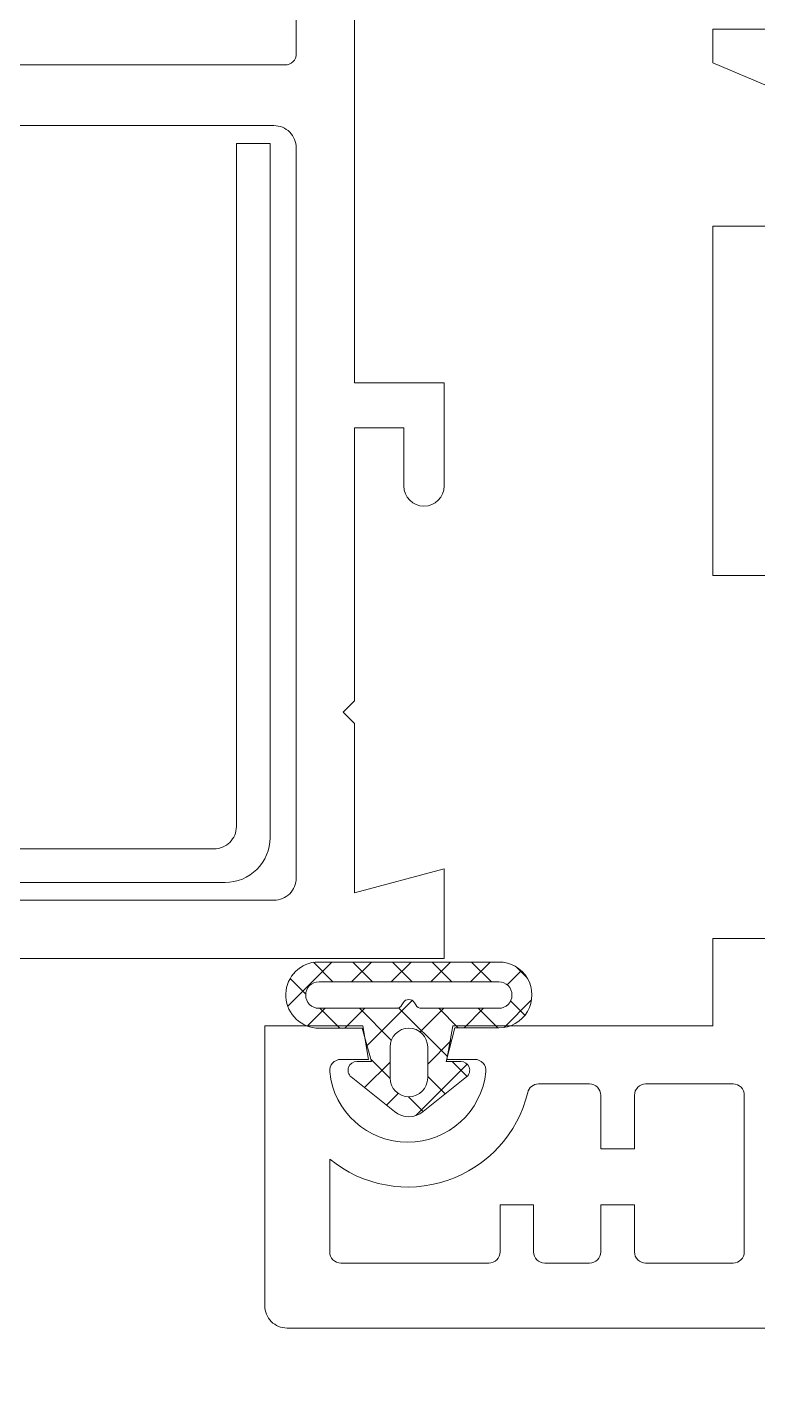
# Model space of a CAD drawing. Header units: millimetres. Extents: x 14753 to 45183, y 5640 to 19518.
# Drawn here: x 41560.91 to 41568.34, y 18254.61 to 18268.35 of the extents above; entities that cross this region are included whole.
import ezdxf

# ---------------------------------------------------------------- set-up
doc = ezdxf.new("R2010")
doc.units = ezdxf.units.MM
for name, pattern in [('DASHDOT2', [0.5, 0.25, -0.125, 0, -0.125]), ('DOT', [0.25, 0, -0.25]), ('HIDDEN', [0.375, 0.25, -0.125])]:
    doc.linetypes.add(name, pattern=pattern)
doc.layers.add('5', color=5, linetype='HIDDEN')
doc.layers.add('tarama', color=253, linetype='Continuous')
doc.layers.add('KAPI', color=1, linetype='Continuous', lineweight=15)
doc.layers.add('pvc', color=253, linetype='Continuous', lineweight=9)

# ---------------------------------------------------------------- blocks, each defined once
blk = doc.blocks.new('A$C1A495F32')
at = {"layer": 'pvc'}
h = blk.add_hatch(dxfattribs=at)
h.set_pattern_fill('ANSI37', color=256, scale=0.025304, angle=450, style=0, double=1)
h.set_pattern_definition([(315, (263.1353816, -45.0954536), (0.00223654726, 0.00223654726), []), (45, (263.1353816, -45.0954536), (-0.00223654726, 0.00223654726), [])])
edge = h.paths.add_edge_path(flags=16)
edge.add_arc((3.78395, 3.69277), 0.0015, 90, 270, ccw=False)
edge.add_line((3.78395, 3.69427), (3.80424, 3.69427))
edge.add_arc((3.80424, 3.69277), 0.0015, -90, 90, ccw=False)
edge.add_line((3.80424, 3.69127), (3.79554, 3.69127))
edge.add_arc((3.79554, 3.69202), 0.00075, 210, 270, ccw=False)
edge.add_line((3.79489, 3.69165), (3.79474, 3.6919))
edge.add_arc((3.7941, 3.69152), 0.00075, 30, 150)
edge.add_line((3.79345, 3.6919), (3.7933, 3.69165))
edge.add_arc((3.79265, 3.69202), 0.00075, 270, 330, ccw=False)
edge.add_line((3.79265, 3.69127), (3.79247, 3.69127))
edge.add_line((3.79247, 3.69127), (3.78395, 3.69127))
edge = h.paths.add_edge_path(flags=16)
edge.add_line((3.79622, 3.6869), (3.79622, 3.6834))
edge.add_arc((3.7941, 3.6834), 0.00213, -180, 0, ccw=False)
edge.add_line((3.79197, 3.6834), (3.79197, 3.6869))
edge.add_arc((3.7941, 3.6869), 0.00213, 0, 180, ccw=False)
edge = h.paths.add_edge_path()
edge.add_arc((3.7941, 3.68152), 0.0025, 230, 310)
edge.add_line((3.7957, 3.67961), (3.80061, 3.68351))
edge.add_arc((3.79997, 3.68427), 0.001, 310, 450)
edge.add_line((3.79997, 3.68527), (3.7983, 3.68527))
edge.add_line((3.7983, 3.68527), (3.79928, 3.68907))
edge.add_line((3.79928, 3.68907), (3.80424, 3.68907))
edge.add_arc((3.80428, 3.69278), 0.00371, 269.4497, 450.5503)
edge.add_line((3.80424, 3.6965), (3.78351, 3.6965))
edge.add_arc((3.78395, 3.69277), 0.00375, 96.7403, 270)
edge.add_line((3.78395, 3.68902), (3.78884, 3.68902))
edge.add_line((3.78884, 3.68902), (3.78986, 3.68527))
edge.add_line((3.78986, 3.68527), (3.78822, 3.68527))
edge.add_arc((3.78822, 3.68427), 0.001, 90, 230)
edge.add_line((3.78758, 3.68351), (3.79249, 3.67961))
at = {"layer": 'KAPI', "linetype": 'DOT', "ltscale": 6}
blk.add_lwpolyline([(5.3285, 3.6794), (3.98557, 2.90406, -0.131652), (3.77782, 3.6794)], format="xyb", dxfattribs=at)
at = {"layer": 'pvc'}
for points in [[(3.70192, 3.6969), (3.79808, 3.6969), (3.79808, 3.70702), (3.78795, 3.7043), (3.78795, 3.72347), (3.78669, 3.72473), (3.78795, 3.726), (3.78795, 3.75687), (3.79352, 3.75687), (3.79352, 3.75029, 1), (3.79808, 3.75029), (3.79808, 3.76193), (3.78796, 3.76193), (3.78796, 3.81076, -0.57735)], [(3.70192, 3.6969), (3.79808, 3.6969), (3.79808, 3.70702), (3.78795, 3.7043), (3.78795, 3.72347), (3.78669, 3.72473), (3.78795, 3.726), (3.78795, 3.75687), (3.79352, 3.75687), (3.79352, 3.75029, 1), (3.79808, 3.75029), (3.79808, 3.76193), (3.78796, 3.76193), (3.78796, 3.81076, -0.57735)], [(3.70192, 3.6969), (3.79808, 3.6969), (3.79808, 3.70702), (3.78795, 3.7043), (3.78795, 3.72347), (3.78669, 3.72473), (3.78795, 3.726), (3.78795, 3.75687), (3.79352, 3.75687), (3.79352, 3.75029, 1), (3.79808, 3.75029), (3.79808, 3.76193), (3.78796, 3.76193), (3.78796, 3.81076, -0.57735)], [(3.70192, 3.6969), (3.79808, 3.6969), (3.79808, 3.70702), (3.78795, 3.7043), (3.78795, 3.72347), (3.78669, 3.72473), (3.78795, 3.726), (3.78795, 3.75687), (3.79352, 3.75687), (3.79352, 3.75029, 1), (3.79808, 3.75029), (3.79808, 3.76193), (3.78796, 3.76193), (3.78796, 3.81076, -0.57735)], [(3.835, 3.79532), (3.82842, 3.7981), (3.82842, 3.8019), (3.96009, 3.8019, -0.315299)], [(3.92458, 3.65514), (3.78035, 3.65514, -0.414214), (3.77782, 3.65767), (3.77782, 3.6893), (3.78888, 3.6893), (3.78955, 3.6855), (3.78642, 3.6855, 0.443866), (3.78516, 3.68411, 0.904534), (3.80279, 3.68411, 0.443866), (3.80153, 3.6855), (3.7984, 3.6855), (3.79907, 3.6893), (3.82842, 3.6893), (3.82842, 3.69917), (3.83475, 3.69917)], [(3.835, 3.79532), (3.82842, 3.7981), (3.82842, 3.8019), (3.96009, 3.8019, -0.315299)], [(3.92458, 3.65514), (3.78035, 3.65514, -0.414214), (3.77782, 3.65767), (3.77782, 3.6893), (3.78888, 3.6893), (3.78955, 3.6855), (3.78642, 3.6855, 0.443866), (3.78516, 3.68411, 0.904534), (3.80279, 3.68411, 0.443866), (3.80153, 3.6855), (3.7984, 3.6855), (3.79907, 3.6893), (3.82842, 3.6893), (3.82842, 3.69917), (3.83475, 3.69917)], [(3.835, 3.79532), (3.82842, 3.7981), (3.82842, 3.8019), (3.96009, 3.8019, -0.315299)], [(3.92458, 3.65514), (3.78035, 3.65514, -0.414214), (3.77782, 3.65767), (3.77782, 3.6893), (3.78888, 3.6893), (3.78955, 3.6855), (3.78642, 3.6855, 0.443866), (3.78516, 3.68411, 0.904534), (3.80279, 3.68411, 0.443866), (3.80153, 3.6855), (3.7984, 3.6855), (3.79907, 3.6893), (3.82842, 3.6893), (3.82842, 3.69917), (3.83475, 3.69917)], [(3.835, 3.79532), (3.82842, 3.7981), (3.82842, 3.8019), (3.96009, 3.8019, -0.315299)], [(3.92458, 3.65514), (3.78035, 3.65514, -0.414214), (3.77782, 3.65767), (3.77782, 3.6893), (3.78888, 3.6893), (3.78955, 3.6855), (3.78642, 3.6855, 0.443866), (3.78516, 3.68411, 0.904534), (3.80279, 3.68411, 0.443866), (3.80153, 3.6855), (3.7984, 3.6855), (3.79907, 3.6893), (3.82842, 3.6893), (3.82842, 3.69917), (3.83475, 3.69917)], [(3.835, 3.79532), (3.82842, 3.7981), (3.82842, 3.8019), (3.96009, 3.8019, -0.315299)], [(3.92458, 3.65514), (3.78035, 3.65514, -0.414214), (3.77782, 3.65767), (3.77782, 3.6893), (3.78888, 3.6893), (3.78955, 3.6855), (3.78642, 3.6855, 0.443866), (3.78516, 3.68411, 0.904534), (3.80279, 3.68411, 0.443866), (3.80153, 3.6855), (3.7984, 3.6855), (3.79907, 3.6893), (3.82842, 3.6893), (3.82842, 3.69917), (3.83475, 3.69917)], [(3.835, 3.79532), (3.82842, 3.7981), (3.82842, 3.8019), (3.96009, 3.8019, -0.315299)], [(3.92458, 3.65514), (3.78035, 3.65514, -0.414214), (3.77782, 3.65767), (3.77782, 3.6893), (3.78888, 3.6893), (3.78955, 3.6855), (3.78642, 3.6855, 0.443866), (3.78516, 3.68411, 0.904534), (3.80279, 3.68411, 0.443866), (3.80153, 3.6855), (3.7984, 3.6855), (3.79907, 3.6893), (3.82842, 3.6893), (3.82842, 3.69917), (3.83475, 3.69917)], [(3.835, 3.79532), (3.82842, 3.7981), (3.82842, 3.8019), (3.96009, 3.8019, -0.315299)], [(3.92458, 3.65514), (3.78035, 3.65514, -0.414214), (3.77782, 3.65767), (3.77782, 3.6893), (3.78888, 3.6893), (3.78955, 3.6855), (3.78642, 3.6855, 0.443866), (3.78516, 3.68411, 0.904534), (3.80279, 3.68411, 0.443866), (3.80153, 3.6855), (3.7984, 3.6855), (3.79907, 3.6893), (3.82842, 3.6893), (3.82842, 3.69917), (3.83475, 3.69917)]]:
    blk.add_lwpolyline(points, format="xyb", dxfattribs=at)
for points in [[(3.78011, 3.79786, 0.414214), (3.78138, 3.79912), (3.78138, 3.79912), (3.78138, 3.81076, -0.093612), (3.78218, 3.81501), (3.75, 3.81557), (3.71782, 3.81501, -0.093612), (3.71862, 3.81076), (3.71862, 3.79912, 0.414213), (3.71989, 3.79786)], [(3.71863, 3.70601), (3.71863, 3.78848, -0.414214), (3.72116, 3.79101), (3.77885, 3.79101, -0.414214), (3.78138, 3.78848), (3.78138, 3.70601, -0.414214), (3.77885, 3.70348), (3.72116, 3.70348, -0.414214)], [(3.72654, 3.70549), (3.77336, 3.70549, 0.414214), (3.77842, 3.71055), (3.77842, 3.78899), (3.77462, 3.78899), (3.77462, 3.71181, -0.414214), (3.77209, 3.70928), (3.72781, 3.70928, -0.414214), (3.72528, 3.71181), (3.72528, 3.78266, -0.414214), (3.72781, 3.78519), (3.74173, 3.78519), (3.74173, 3.78899), (3.72654, 3.78899, 0.414214), (3.72148, 3.78393), (3.72148, 3.71055, 0.414214)], [(3.79249, 3.67961, 0.36397), (3.7957, 3.67961), (3.80061, 3.68351, 0.700208), (3.79997, 3.68527), (3.7983, 3.68527), (3.79928, 3.68907), (3.80424, 3.68907, 1.009652), (3.80424, 3.6965), (3.78351, 3.6965, 0.942844), (3.78395, 3.68902), (3.78884, 3.68902), (3.78986, 3.68527), (3.78822, 3.68527, 0.700208), (3.78758, 3.68351)], [(3.79249, 3.67961, 0.36397), (3.7957, 3.67961), (3.80061, 3.68351, 0.700208), (3.79997, 3.68527), (3.7983, 3.68527), (3.79928, 3.68907), (3.80424, 3.68907, 1.009652), (3.80424, 3.6965), (3.78351, 3.6965, 0.942844), (3.78395, 3.68902), (3.78884, 3.68902), (3.78986, 3.68527), (3.78822, 3.68527, 0.700208), (3.78758, 3.68351)], [(3.79249, 3.67961, 0.36397), (3.7957, 3.67961), (3.80061, 3.68351, 0.700208), (3.79997, 3.68527), (3.7983, 3.68527), (3.79928, 3.68907), (3.80424, 3.68907, 1.009652), (3.80424, 3.6965), (3.78351, 3.6965, 0.942844), (3.78395, 3.68902), (3.78884, 3.68902), (3.78986, 3.68527), (3.78822, 3.68527, 0.700208), (3.78758, 3.68351)], [(3.79249, 3.67961, 0.36397), (3.7957, 3.67961), (3.80061, 3.68351, 0.700208), (3.79997, 3.68527), (3.7983, 3.68527), (3.79928, 3.68907), (3.80424, 3.68907, 1.009652), (3.80424, 3.6965), (3.78351, 3.6965, 0.942844), (3.78395, 3.68902), (3.78884, 3.68902), (3.78986, 3.68527), (3.78822, 3.68527, 0.700208), (3.78758, 3.68351)], [(3.79249, 3.67961, 0.36397), (3.7957, 3.67961), (3.80061, 3.68351, 0.700208), (3.79997, 3.68527), (3.7983, 3.68527), (3.79928, 3.68907), (3.80424, 3.68907, 1.009652), (3.80424, 3.6965), (3.78351, 3.6965, 0.942844), (3.78395, 3.68902), (3.78884, 3.68902), (3.78986, 3.68527), (3.78822, 3.68527, 0.700208), (3.78758, 3.68351)], [(3.79249, 3.67961, 0.36397), (3.7957, 3.67961), (3.80061, 3.68351, 0.700208), (3.79997, 3.68527), (3.7983, 3.68527), (3.79928, 3.68907), (3.80424, 3.68907, 1.009652), (3.80424, 3.6965), (3.78351, 3.6965, 0.942844), (3.78395, 3.68902), (3.78884, 3.68902), (3.78986, 3.68527), (3.78822, 3.68527, 0.700208), (3.78758, 3.68351)], [(3.79249, 3.67961, 0.36397), (3.7957, 3.67961), (3.80061, 3.68351, 0.700208), (3.79997, 3.68527), (3.7983, 3.68527), (3.79928, 3.68907), (3.80424, 3.68907, 1.009652), (3.80424, 3.6965), (3.78351, 3.6965, 0.942844), (3.78395, 3.68902), (3.78884, 3.68902), (3.78986, 3.68527), (3.78822, 3.68527, 0.700208), (3.78758, 3.68351)], [(3.79249, 3.67961, 0.36397), (3.7957, 3.67961), (3.80061, 3.68351, 0.700208), (3.79997, 3.68527), (3.7983, 3.68527), (3.79928, 3.68907), (3.80424, 3.68907, 1.009652), (3.80424, 3.6965), (3.78351, 3.6965, 0.942844), (3.78395, 3.68902), (3.78884, 3.68902), (3.78986, 3.68527), (3.78822, 3.68527, 0.700208), (3.78758, 3.68351)], [(3.78395, 3.69127, -1), (3.78395, 3.69427), (3.80424, 3.69427, -1), (3.80424, 3.69127), (3.79554, 3.69127, -0.267949), (3.79489, 3.69165), (3.79474, 3.6919, 0.57735), (3.79345, 3.6919), (3.7933, 3.69165, -0.267949), (3.79265, 3.69127), (3.79247, 3.69127)], [(3.78395, 3.69127, -1), (3.78395, 3.69427), (3.80424, 3.69427, -1), (3.80424, 3.69127), (3.79554, 3.69127, -0.267949), (3.79489, 3.69165), (3.79474, 3.6919, 0.57735), (3.79345, 3.6919), (3.7933, 3.69165, -0.267949), (3.79265, 3.69127), (3.79247, 3.69127)], [(3.78395, 3.69127, -1), (3.78395, 3.69427), (3.80424, 3.69427, -1), (3.80424, 3.69127), (3.79554, 3.69127, -0.267949), (3.79489, 3.69165), (3.79474, 3.6919, 0.57735), (3.79345, 3.6919), (3.7933, 3.69165, -0.267949), (3.79265, 3.69127), (3.79247, 3.69127)], [(3.78395, 3.69127, -1), (3.78395, 3.69427), (3.80424, 3.69427, -1), (3.80424, 3.69127), (3.79554, 3.69127, -0.267949), (3.79489, 3.69165), (3.79474, 3.6919, 0.57735), (3.79345, 3.6919), (3.7933, 3.69165, -0.267949), (3.79265, 3.69127), (3.79247, 3.69127)], [(3.78395, 3.69127, -1), (3.78395, 3.69427), (3.80424, 3.69427, -1), (3.80424, 3.69127), (3.79554, 3.69127, -0.267949), (3.79489, 3.69165), (3.79474, 3.6919, 0.57735), (3.79345, 3.6919), (3.7933, 3.69165, -0.267949), (3.79265, 3.69127), (3.79247, 3.69127)], [(3.78395, 3.69127, -1), (3.78395, 3.69427), (3.80424, 3.69427, -1), (3.80424, 3.69127), (3.79554, 3.69127, -0.267949), (3.79489, 3.69165), (3.79474, 3.6919, 0.57735), (3.79345, 3.6919), (3.7933, 3.69165, -0.267949), (3.79265, 3.69127), (3.79247, 3.69127)], [(3.78395, 3.69127, -1), (3.78395, 3.69427), (3.80424, 3.69427, -1), (3.80424, 3.69127), (3.79554, 3.69127, -0.267949), (3.79489, 3.69165), (3.79474, 3.6919, 0.57735), (3.79345, 3.6919), (3.7933, 3.69165, -0.267949), (3.79265, 3.69127), (3.79247, 3.69127)], [(3.78395, 3.69127, -1), (3.78395, 3.69427), (3.80424, 3.69427, -1), (3.80424, 3.69127), (3.79554, 3.69127, -0.267949), (3.79489, 3.69165), (3.79474, 3.6919, 0.57735), (3.79345, 3.6919), (3.7933, 3.69165, -0.267949), (3.79265, 3.69127), (3.79247, 3.69127)], [(3.79622, 3.6869), (3.79622, 3.6834, -1), (3.79197, 3.6834), (3.79197, 3.6869, -1)], [(3.83197, 3.68145), (3.83197, 3.66374, -0.414214), (3.8307, 3.66248), (3.82083, 3.66248, -0.414214), (3.81957, 3.66374), (3.81957, 3.66905), (3.81577, 3.66905), (3.81577, 3.66374, -0.414214), (3.81451, 3.66248), (3.80945, 3.66248, -0.414214), (3.80818, 3.66374), (3.80818, 3.66905), (3.80439, 3.66905), (3.80439, 3.66374, -0.414214), (3.80312, 3.66248), (3.78642, 3.66248, -0.414214), (3.78516, 3.66374), (3.78516, 3.67423, 0.553311), (3.80751, 3.68175, -0.346803), (3.80874, 3.68272), (3.81451, 3.68272, -0.414214), (3.81577, 3.68145), (3.81577, 3.67538), (3.81957, 3.67538), (3.81957, 3.68145, -0.414214), (3.82083, 3.68272), (3.8307, 3.68272, -0.414214)]]:
    blk.add_lwpolyline(points, format="xyb", close=True, dxfattribs=at)
blk.add_lwpolyline([(3.83475, 3.74016), (3.82842, 3.74016), (3.82842, 3.77963), (3.835, 3.77963)], dxfattribs=at)
blk.add_lwpolyline([(3.83475, 3.74016), (3.82842, 3.74016), (3.82842, 3.77963), (3.835, 3.77963)], dxfattribs=at)
blk.add_lwpolyline([(3.83475, 3.74016), (3.82842, 3.74016), (3.82842, 3.77963), (3.835, 3.77963)], dxfattribs=at)
blk.add_lwpolyline([(3.83475, 3.74016), (3.82842, 3.74016), (3.82842, 3.77963), (3.835, 3.77963)], dxfattribs=at)
blk.add_lwpolyline([(3.83475, 3.74016), (3.82842, 3.74016), (3.82842, 3.77963), (3.835, 3.77963)], dxfattribs=at)
blk.add_lwpolyline([(3.83475, 3.74016), (3.82842, 3.74016), (3.82842, 3.77963), (3.835, 3.77963)], dxfattribs=at)
blk.add_lwpolyline([(3.83475, 3.74016), (3.82842, 3.74016), (3.82842, 3.77963), (3.835, 3.77963)], dxfattribs=at)
at = {"layer": 'tarama', "linetype": 'DASHDOT2', "ltscale": 50}
blk.add_circle((3.75, 3.75), 3.75, dxfattribs=at)

msp = doc.modelspace()

# ---------------------------------------------------------------- block references
at = {"layer": '5', "color": 8, "linetype": 'ByBlock', "xscale": 90.00000000014552, "yscale": 90.00000000014552, "zscale": 90.00000000014552}
msp.add_blockref('A$C1A495F32', (41223.326, 17926.161, -574.204), dxfattribs=at)

doc.saveas('drawing.dxf')
